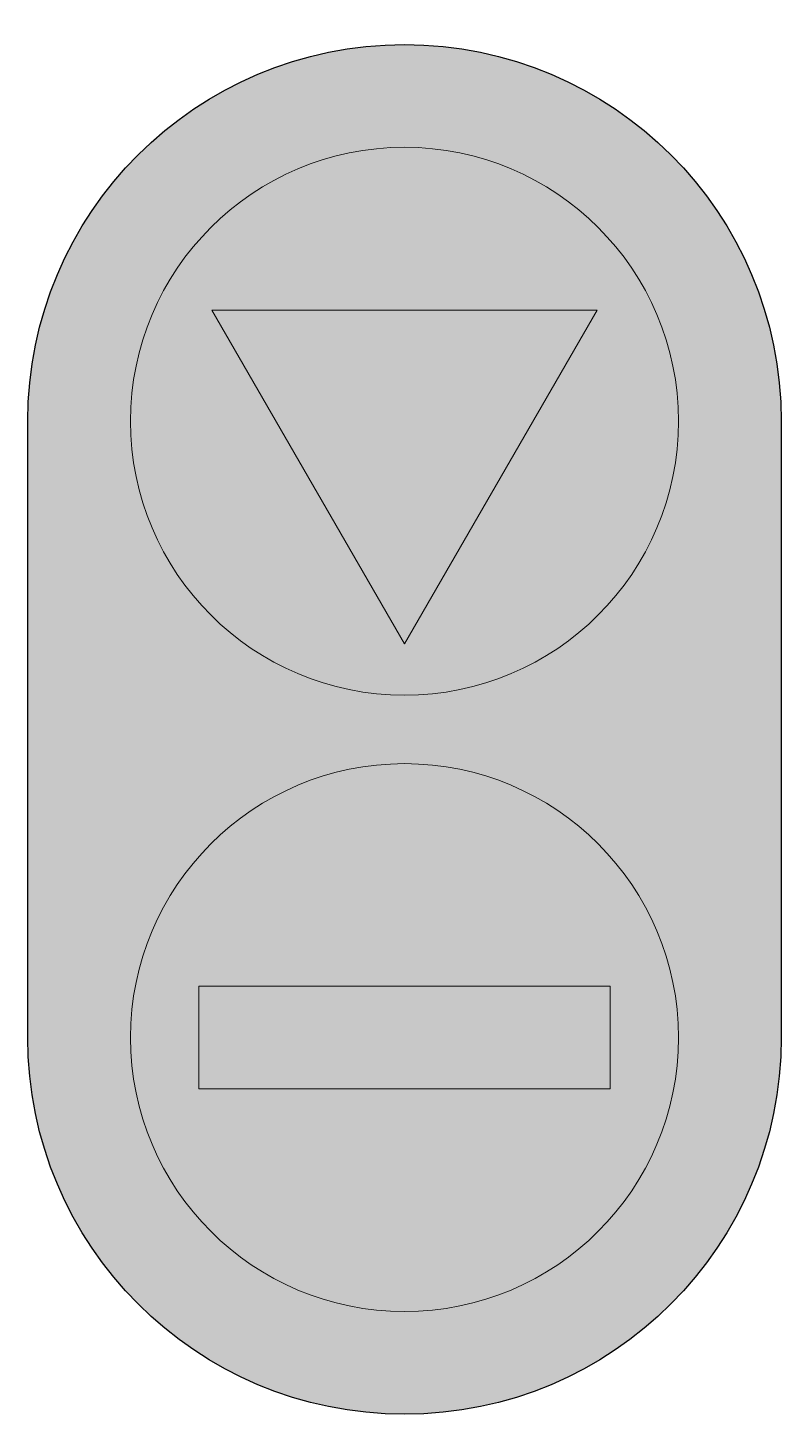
# Model space of a CAD drawing. Header units: millimetres. Extents: x -275 to 275, y 0 to 1012.
import ezdxf

# ---------------------------------------------------------------- set-up
doc = ezdxf.new("R2010")
doc.units = ezdxf.units.MM

msp = doc.modelspace()

# ---------------------------------------------------------------- hatches: boundary and pattern name
at = {"lineweight": 0, "true_color": 0x1e1e1d, "extrusion": (0, 0, -1)}
h = msp.add_hatch(color=250, dxfattribs=at)
h.paths.add_polyline_path([(275, 725, 1), (-275, 725), (-275, 275, 1), (275, 275)])
h.paths.add_polyline_path([(-150, 237.5), (-150, 312.5), (150, 312.5), (150, 237.5)], flags=16)
h.paths.add_polyline_path([(0, 562.5), (-140.7, 806.2), (140.7, 806.2)], flags=16)

# ---------------------------------------------------------------- linework, layer by layer
at = {"flags": 128}
msp.add_lwpolyline([(-275, 725, -1), (275, 725), (275, 275, -1), (-275, 275)], format="xyb", close=True, dxfattribs=at)
at = {"color": 7, "lineweight": 0, "true_color": 0xf6f6f6, "flags": 128}
msp.add_lwpolyline([(140.7, 806.2), (0, 562.5), (-140.7, 806.2)], close=True, dxfattribs=at)
at = {"color": 12, "lineweight": 0, "true_color": 0xcc0605, "flags": 128}
msp.add_lwpolyline([(-150, 312.5), (150, 312.5), (150, 237.5), (-150, 237.5)], close=True, dxfattribs=at)
at = {"color": 7, "lineweight": 13, "true_color": 0xf6f6f6}
for centre in [(0, 725), (0, 275)]:
    msp.add_circle(centre, 200, dxfattribs=at)
at = {"color": 7, "lineweight": 0, "true_color": 0xf6f6f6, "extrusion": (0, 0, -1)}
msp.add_solid([(-140.7, 806.2), (0, 562.5), (140.7, 806.2)], dxfattribs=at)
at = {"color": 12, "lineweight": 0, "true_color": 0xcc0605, "extrusion": (0, 0, -1)}
msp.add_solid([(150, 312.5), (-150, 312.5), (150, 237.5), (-150, 237.5)], dxfattribs=at)

doc.saveas('drawing.dxf')
